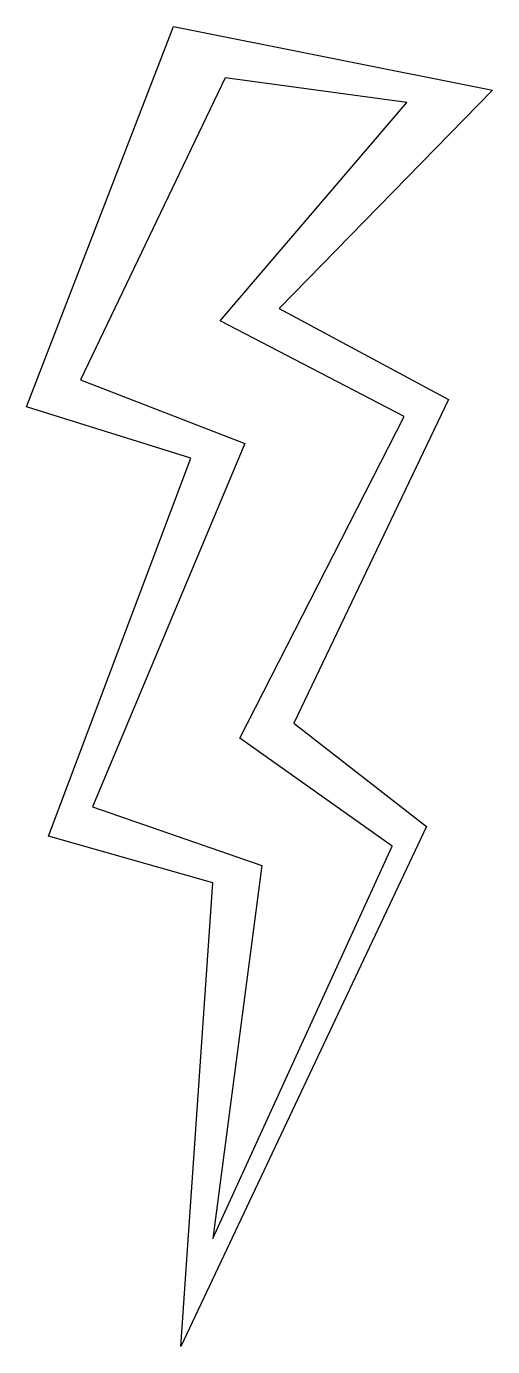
# Model space of a CAD drawing. Header units: centimetres. Extents: x -2.8 to 2.8, y -7.8 to 7.8.
import ezdxf

# ---------------------------------------------------------------- set-up
doc = ezdxf.new("R2010")
doc.units = ezdxf.units.CM
doc.header["$MEASUREMENT"] = 0
doc.layers.add('Camada 1', color=7, linetype='Continuous')

msp = doc.modelspace()

# ---------------------------------------------------------------- linework, layer by layer
at = {"layer": 'Camada 1'}
for points in [[(0.23246, 4.47645), (0.23246, 4.47645), (2.76145, 7.06344), (2.76145, 7.06344), (2.76145, 7.06344), (2.76145, 7.06344), (-1.01724, 7.8193), (-1.01724, 7.8193), (-1.01724, 7.8193), (-1.01724, 7.8193), (-2.76146, 3.31371), (-2.76146, 3.31371), (-2.76146, 3.31371), (-2.76146, 3.31371), (-0.81381, 2.70316), (-0.81381, 2.70316), (-0.81381, 2.70316), (-0.81381, 2.70316), (-2.49968, -1.77336), (-2.49968, -1.77336), (-2.49968, -1.77336), (-2.49968, -1.77336), (-0.55224, -2.32565), (-0.55224, -2.32565), (-0.55224, -2.32565), (-0.55224, -2.32565), (-0.93012, -7.8193), (-0.93012, -7.8193), (-0.93012, -7.8193), (-0.93012, -7.8193), (1.97667, -1.65694), (1.97667, -1.65694), (1.97667, -1.65694), (1.97667, -1.65694), (0.40695, -0.43623), (0.40695, -0.43623), (0.40695, -0.43623), (0.40695, -0.43623), (2.23837, 3.40092), (2.23837, 3.40092), (2.23837, 3.40092), (2.23837, 3.40092), (0.23246, 4.47645), (0.23246, 4.47645)], [(1.56983, -1.88959), (1.56983, -1.88959), (-0.55226, -6.54033), (-0.55226, -6.54033), (-0.55226, -6.54033), (-0.55226, -6.54033), (0.02929, -2.12211), (0.02929, -2.12211), (0.02929, -2.12211), (0.02929, -2.12211), (-1.97646, -1.42451), (-1.97646, -1.42451), (-1.97646, -1.42451), (-1.97646, -1.42451), (-0.17441, 2.87751), (-0.17441, 2.87751), (-0.17441, 2.87751), (-0.17441, 2.87751), (-2.12185, 3.63337), (-2.12185, 3.63337), (-2.12185, 3.63337), (-2.12185, 3.63337), (-0.4069, 7.20888), (-0.4069, 7.20888), (-0.4069, 7.20888), (-0.4069, 7.20888), (1.74419, 6.91813), (1.74419, 6.91813), (1.74419, 6.91813), (1.74419, 6.91813), (-0.46492, 4.33101), (-0.46492, 4.33101), (-0.46492, 4.33101), (-0.46492, 4.33101), (1.71527, 3.19735), (1.71527, 3.19735), (1.71527, 3.19735), (1.71527, 3.19735), (-0.23244, -0.61049), (-0.23244, -0.61049), (-0.23244, -0.61049), (-0.23244, -0.61049), (1.56983, -1.88959), (1.56983, -1.88959)]]:
    msp.add_open_spline(points, degree=3, knots=[0, 0, 0, 0, 0.08333333, 0.08333333, 0.08333333, 0.08333333, 0.16666667, 0.16666667, 0.16666667, 0.16666667, 0.25, 0.25, 0.25, 0.25, 0.33333333, 0.33333333, 0.33333333, 0.33333333, 0.41666667, 0.41666667, 0.41666667, 0.41666667, 0.5, 0.5, 0.5, 0.5, 0.58333333, 0.58333333, 0.58333333, 0.58333333, 0.66666667, 0.66666667, 0.66666667, 0.66666667, 0.75, 0.75, 0.75, 0.75, 0.83333333, 0.83333333, 0.83333333, 0.83333333, 1, 1, 1, 1], dxfattribs=at)

doc.saveas('drawing.dxf')
